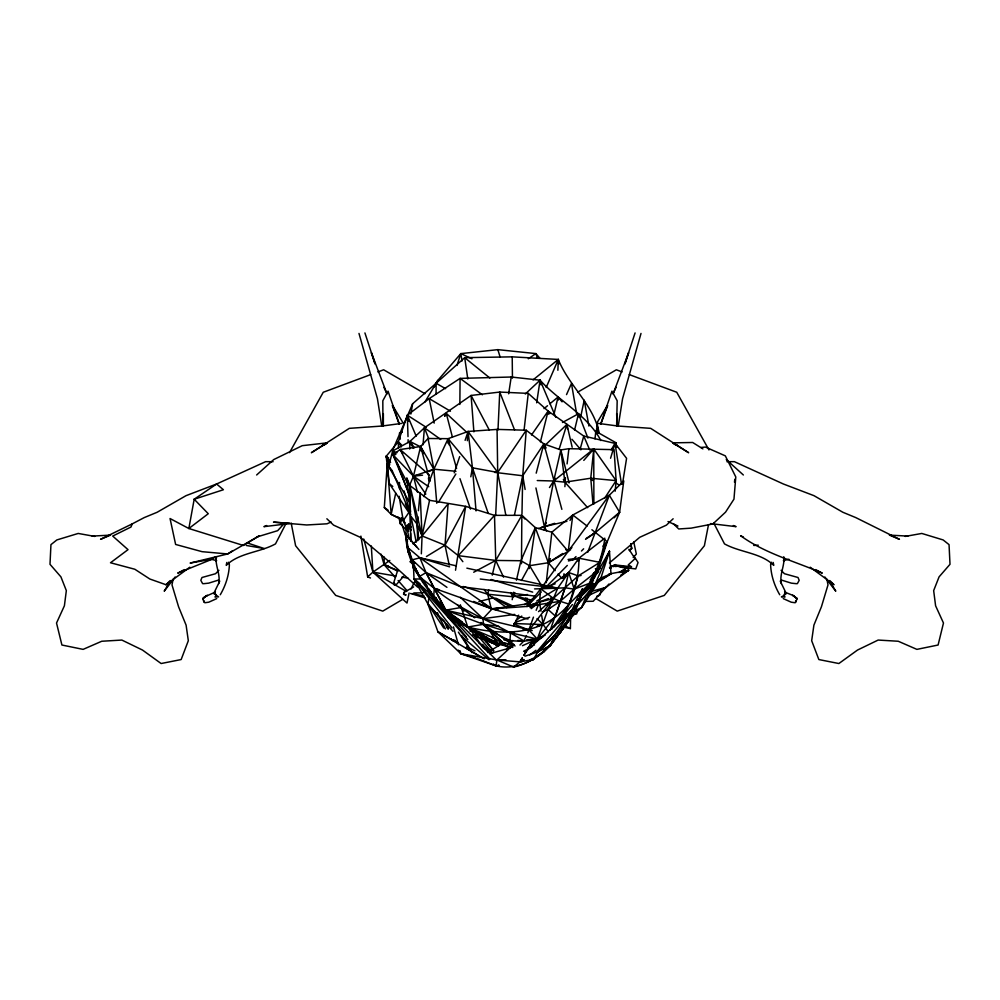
<?xml version="1.0" encoding="UTF-8"?>
<svg xmlns="http://www.w3.org/2000/svg" width="1000" height="1000" viewBox="0 0 1000 1000"><rect width="100%" height="100%" fill="white"/><g stroke="black" fill="none" stroke-linecap="round" stroke-linejoin="round"><path stroke-width="1.5" d="M616.625 425.863L617.175 400.75L611.938 391.175L600.65 424.15M436.075 394.05L436.112 383.288L464.7 357.663L512.212 356.85L558.3 359.438C568.775 385.8 593.737 404.875 599.25 433.275M410.788 541.188L409.913 485.6L406.875 478.162L410.525 511.825M459.85 404.45L460.075 378.4L511.213 377.013L540.075 380.2C559.2 401.375 587.25 414.85 600.913 440.575M384.212 557.05L384.113 564.675L395.1 577.137M448.038 443.35L448.1 438.675L468.075 431.463L497.075 429.4L526.237 430.225L543.862 443.9L560.825 449.938L568.9 448.688L614.075 449.65L616.125 480.625L615.188 491.175M410.538 530.388L409.913 485.6L429.55 500.3L465.675 506.35L494.5 515.363L521.85 515.325L521.475 563.713M521.975 513.825L522.725 475.763L526.237 430.225L497.7 472.438L495.662 515.538M562.987 627.05L570.388 628.562L570.662 616.55M218.725 583.612C220.65 574.5 215.238 565.988 216.112 556.938M409.7 449.062L409.95 441.45L424.425 427.8L471.087 395.45L499.738 392.062L528.263 393.4L548.112 411.087L583.763 436.062L615.025 443.387L626.587 458.338L622.475 484.05M382.938 425.975L382.825 400.75L388.062 391.175L399.35 424.15M593.525 578.913L593.737 572.837M557.875 370.262L558.3 359.438L533.075 379.888M558.725 623C571.35 604.412 579.188 580.925 578.913 558.212L604.788 538.212C602.137 560.925 592.013 582.175 578.413 600.337M421.35 553.8L422.075 535.962L420.1 492.762L418.4 510.725M497.987 430.037L499.738 392.062L514.538 429.888M615.875 445.85L616.062 442.788L595.825 431.325L595 438.862M403.925 520.2L391.175 514.35L384.312 507.562L387.25 463.862L391.175 514.35L403.225 520.625L405.275 522.925M408.537 527.125L408.787 524.1L409.075 527.15L408.787 524.1L406.65 525.6C402.562 552.137 416.8 576.975 433.713 596.35C452.35 619.875 478.587 637.4 507.088 646.562L509.95 640.8L510.513 632.737L513.413 631.675M467.325 440.712L468.075 431.463L497.7 472.438L505.838 515.237M407.413 540.712L407.038 545.237L408.587 549.625M423.038 444.787L424.425 427.8L440.737 439.45M417.837 516.712L417.125 524.2L417.713 540.75M544.138 529.938L553.675 481L560.825 449.938L569.087 482.938M416.9 571.15L419.3 576.587L434.312 588.35L492.113 608.925L526.975 606.438L539.475 602.137L540.737 588.775L609.325 495.225L623.775 480.95L619.612 512.25L607.212 541.788L598.413 568.888L590.15 579.975M487.562 641.725L487.837 639M593 504.025L590.763 478.225L593.75 448.925L553.675 481L549.462 487.525M546.25 582.7L551.838 532.2L572.8 515L609.325 495.225L619.612 512.25L614.163 517.788M525.375 600.975L525.7 597.987M734.488 482.212L734.8 479.312M524.038 430.337L528.263 393.4M564.888 486.688L565.438 477.612M567.075 463.913L568.9 448.688M400.863 519.15L400.3 523.775L406.613 530.087M529.225 568.612L535.288 527.6L521.85 515.325L495.75 560.438L492.262 575.138M216 560.9L216.45 557.337M413.013 543.862L422.075 535.962L409.913 485.6L417.125 524.2L422.075 535.962L445.012 545.2L458.263 555.65L495.75 560.438L520.925 560.737L529.587 565.688L548.337 562.737L568.212 551.375L572.8 515L587.112 526.05M555.775 637.513C569.062 623.913 572.587 604.538 582.463 588.737C579.35 611.45 563.15 628 550.163 645.713C536.45 660.275 516.35 670.512 496.062 665.888L496.912 659.975L513.875 644.375M536.675 402.812L540.075 380.2L525.262 394.025M512.175 599.725L513.675 592.2M508.663 393.8L511.213 377.013M574.675 586.188L574.225 589.138L560.163 601.337L547.987 609.425L542.375 611.938M578.475 561.163L578.913 558.212L599.888 562.337L578.225 575.9L538.55 611.638M596.2 431.938L597.375 424.237L598.2 433.387M429.125 596.512L427.962 604.1L437.912 631.75L460.887 653.75L496.062 665.888L499.025 665.45L496.062 665.888L476.85 658.4M618.263 425.962L622.562 398.7L641.012 333.425M783.888 556.938C784.762 565.988 779.35 574.5 781.275 583.612M410.863 414.038L412.625 403.775L436.112 383.288L445.6 388.663M403.587 594.113L405.875 594.9L403.587 594.113L403.875 592.487L413.65 586.95M470.8 476.825L472.45 467.825L468.075 431.463L465.112 440.337M455.525 570.212L465.675 506.35L445.012 545.2L426.425 556.512M563.2 578.188L564.038 573.725M226.8 562.45L226.25 565.363C239.05 552.725 259.988 552.525 275.5 543.888L286.15 523.225M173.113 579.2L172 584.913L178.588 606.812L186.1 625.15L188.325 640.713L181.15 659.562L161.125 663.525L142.45 650.025L121.85 640.062L101.75 641.25L83.112 649.375L61.913 645.025L56.525 623.025L64.4 605.788L66.338 590.612L60.925 576.875L50 564.3L50.95 544.637L56.863 539.938L78.2 533.45L94.838 536.425M708.525 524.6L704.388 545.737L664.3 595.4L617.225 611.112L595.887 598.525M608.875 554.175L609.462 551.25L591.075 583.225L595.112 584.4L600.887 578.038L609.462 551.25L610.975 573.8L596.925 582.975M401.512 517.913L400.3 523.775L399.05 518.025M409.087 593L407.013 603.062L372.912 572.125L363.738 539.025M429.55 500.3L422.075 535.962L448.088 503.8L445.012 545.2L449.2 565.013M514.4 515.325L522.725 475.763L543.862 443.9L546.112 448.013M580.675 416.9L584.225 400.175L588.938 426.062M569.738 601.163L569.1 604.125L551.775 629.225M578.288 561.175L578.913 558.212L568.062 559.462M391.175 514.35L395.725 493.188M516.438 580.212L520.925 560.737L535.288 527.6L551.838 532.2L568.212 551.375L570.688 549.663M550.225 630.188L565.125 587.8L568.7 572.537L578.913 558.212L568.438 560.962M488.762 589.837L487.725 594.237L491.25 608.713L495.712 609.075M553.925 414.487L558.075 397.013L562.05 401.838M574.55 430.188L578.5 413.75L562.475 422.488M540.413 441.9L548.112 411.087L550.1 413.425M536.2 473.15L543.862 443.9L561.862 509.35M580.112 449.288L583.763 436.062L589.763 450.025M577.888 609.525L576.587 614.012L573.488 613.75M610.562 458.25L615.025 443.387L621.5 484.062M592.112 582.8L594.8 574.012M559.175 449.012L566.888 424.462L572.175 447.262M601.1 590.9L599.7 595.337L596.8 596.225M530.325 644.438L537.312 639.075L547.987 609.425L555.013 595.875M522.463 645.688L537.312 639.075L555.438 616.138L565.125 587.8L574.225 589.138L589.825 583.175L579.587 596.55M403.55 576.263L396.112 584.888L394.087 584.775L393.675 582.837L397.438 571.125M581.087 575.5L578.225 575.9L569.1 604.125C542.938 635.363 504.562 636.075 467.75 627.038L445.737 610.15L426.025 572.65L419.913 557.812L408.188 547.913L405.637 534.188L418.888 549.412M456.962 365.475L460.812 353.612L497.85 349.65L535.9 353.6L539.913 358.25M454.237 472.875L459.675 456.613M533.462 617.137L527.812 632.85M398.512 447.788L398.3 441.788L407.337 415.213L429.188 398.625L460.075 378.4L482.362 394.8M594.462 577.562L597.388 568.95M599.35 563.212L606.2 543.125M783.25 598.612L791.225 602.188L795.163 602.75L797.212 598.675L792.625 595.275L784.95 592.2M499.588 642.875L498.6 645.65L495.8 645.013M635.087 332.925L624.913 363.975L628.6 352.75L613.475 392.95M423.875 496.6L433.875 469.2L448.1 438.675L428.038 438.488L420.613 446.525L413.462 476.163L409.663 485.188M600.788 424.25L607.525 405.887M609.325 495.225L587.712 552.35M771.562 562.225L770.612 564.788C771.038 575.438 774.4 585.612 779.725 594.763M607.812 555.575L609.462 551.25L595.112 584.4L581.65 607.388L567.038 621.4M392.8 449.875L412.625 403.775M273.087 461.7L265.625 461.662L216.612 484L186.012 495.675L157.125 512.275L144.25 517.587L132.238 523.875L130.975 527.038L112.7 536.075L128.025 549.65L110.512 562.762L134.825 569.25L149.863 579.025L166.012 584.738L189.812 567.212M574.85 610.988L581.65 607.388L586.25 595.962L596.975 582.1M411.275 559.312L410.275 561.763L412.887 563.438M536.163 610.275L538.362 604.85M523.038 629.362L529.125 630.138L553.5 598.462L557.725 588.162L568.7 572.537L578.225 575.9M214.725 592.25L216.163 595.638L214.963 596.95L218.6 596.862L213.738 593.475L219.762 581.087M591.075 583.225L592.188 580.6M785.275 592.25L783.838 595.638L781.4 596.862L785.037 596.95L783.838 595.638L786.263 593.475L780.238 581.087M546.2 387.45L558.3 359.438L558.787 364.062M566.525 394.613L571.462 383.5L576.65 413.875M546.337 522.663L544.425 526.85L545.237 529.837M434.812 386.125L436.112 383.288L424.9 402.038M513.625 625.975L518.625 615.163M605.475 409.963L607.4 405.85M604.987 411.087L607.6 405.5M612.987 393.95L616.075 387.362M537.263 480.538L553.675 481L555 478.188M220.275 594.763C225.6 585.612 228.962 575.438 229.387 564.788L228.438 562.225M444.913 416.138L446.262 413.35L466.575 432.125M411.05 588.938L414.338 582.163M526.487 635.575L523.85 641L519.963 645.05M550.425 558.638L548.337 562.737L555.138 570.638M570 520.45L572.8 515M610.575 568.737L611.987 566.013L628.05 566.875L628.612 570.288L605.925 587.4L588.075 595.688M558.488 633.6L560.775 631.575L562.888 627.625M463.162 586.5L487.725 594.237L512.638 596.7L514.85 592.65M521.475 580.525L529.587 565.688L541.362 585.35M289.538 452.612L323.25 392.262L370.7 374.613M567.175 575.125L568.7 572.537L574.225 589.138L593.95 573.675M611.15 449.95L615.025 443.387M536.225 652.438L578.787 602.163C563.5 629.062 546.05 659.65 513.638 667.075L496.912 659.975L460.887 653.75L458.475 650.15M433.862 387.025L437.8 380.412L460.812 353.612L471.962 358.775M167.963 584.925L164.225 591.175L175.125 576.987M596.763 423.162L607.238 405.812M513.638 667.075L519.888 661.862L522.288 657.875M523.9 655.212L531.112 643.263M444.675 415.975L446.262 413.35L452.362 436.938M558.3 633.45L560.775 631.575L565.475 623.9M578.787 602.163L576.438 606L578.787 602.163L576.938 604.637M438.475 502.212L455.85 473.988M546.1 648.025L543.787 651.775L538.475 655.05M506.025 659.862L496.912 659.975L519.888 661.862L522.362 657.913M524 655.275L532.25 642.113M433.688 386.875L437.8 380.412M605.525 544.388L607.212 541.788L591.888 529.738M604.6 498.263L616.125 480.625L593.75 448.925L591.362 450.938M581.65 607.388L600.887 578.038L610.975 573.8L600.413 579.788M546.3 647.975L543.787 651.775L547.788 647.025M557.938 634.038L550.163 645.713L544 650.138M524.913 656.2L537.9 651.85L550.163 645.713L574.288 613.387L571.362 610.775L554.65 635.288L549.587 641.062M531.525 434.963L548.112 411.087L549.538 413.8M406.312 527.5L403.225 520.625L409.45 511.675M218.9 570.3L215.538 573.725L201.988 577.5L200.812 580.325L202.638 583.663L203.875 583.663L208.663 583.15L218.25 580.163M572.525 614.138L576.188 609.288M566.562 613.575L561.912 619.663L564.825 616.25M555.163 583.825L540.737 588.775L526.975 606.438L560.163 601.337L569.1 604.125L589.825 583.175L579.175 596.225M216.75 598.612L208.775 602.188L204.838 602.75L203.863 601.812L204.45 601.075M554.012 627.062L572.4 604.525M594.062 586.4L596.013 584.012M598.938 580.425L600.887 578.038L598.6 580.138M410.275 514.637L389.412 483.812L386.163 456.325L398.3 441.788L401.6 445.025M570 617.875L574.288 613.387L554.65 635.288L537.675 652.275M583.787 460.387L593.75 448.925L593.888 503.95M576.737 605.712L594.85 584.95M536.413 656.062L533.375 659.525L519.888 661.862M578.212 600.425L581.325 596.938L579.062 599.1M213.738 593.475L215.425 591.587M608.975 584L593.2 601.275L585.438 601.4M633.188 557.525L636.337 554.075L633.763 541.987M284.425 523.312L277.663 530.675L256.588 537.062M506.312 649.825L509.462 646.413M547.525 641.663L537.9 651.85L533.375 659.525L530.388 660.037M570 617.913L574.288 613.387M547.013 605.175L553.5 598.462L560.163 601.337M564.388 576.987L568.7 572.537L549.775 586.275M602.95 546.15L607.212 541.788M541.138 592.038L526.975 606.438L548.45 598.575M546.587 586.487L567.3 565.438M572.737 559.9L576.013 556.575M581.462 551.025L583.638 548.812M564.362 576.912L568.7 572.537M166.012 584.738L170.212 580.538M613.263 566.712L615.438 564.562M629.575 550.675L631.75 548.538L630.85 543.975M578.05 600.138L581.325 596.938M594.487 575.812L597.825 572.537M545.662 444.712L566.888 424.462L567.575 429.075M592.962 574.025L598.413 568.888L595.363 568.713M673.138 518.775L666.438 525.125L639.725 537.312L609.388 562.938M581.462 595.9L594.025 584.338M370.5 578L367.65 576.9L372.912 572.125L389.825 560.438M256.637 474.988L273.75 459.562L302.213 445.688L327.113 442.85L311.35 452.725L349.312 428.35L382.013 426.037L401.725 423.4M609.775 568L611.987 566.013L616.2 566.55M525.062 652.1L571.362 610.775M544.763 645.763L537.9 651.85L554.65 635.288L550.163 645.713L547.362 647.025M564.625 624.188L566.925 622.15L564.45 624.025M593.938 575.237L598.675 571.163M578 603.05L582.712 599M619.612 512.25L595.462 532.513L585.55 539.362M544.012 408.638L547.525 405.725M549.875 403.787L558.075 397.013L558.2 400.112M620.913 572.525L628.05 566.875L625.763 567.388M413.45 565.337L414.012 578.987L429.6 593.488L431.45 592.013M534.288 639.825L537.312 639.075L540.825 636.312M515.85 620.7L521.75 616.062M531.2 608.638L535.925 604.925M184.35 569.612L177.725 573.15L212.413 559.113L214.762 557.275M550.375 607.587L547.987 609.425L555.438 616.138M519.837 662.4L522.325 660.537M529.763 654.925L535.962 650.263M588.638 587.1L591.087 585.288M524.55 604.6L534.637 597.275M436.775 503.237L433.875 469.2L420.613 446.525L400.175 449.513L392.925 454.738L409.4 494.438M595.9 570.675L598.413 568.888M587.1 587.737L590.862 585.1M528.275 358.775L535.9 353.6L537.375 357.912M609.462 567.725L611.987 566.013M586.838 587.463L593.225 583.175M232.75 550.638L227.675 553.962L190.113 563.062L212.413 559.113M629.188 550.2L631.75 548.538L630.7 544.075M562.737 553.5L548.337 562.737L535.288 527.6M567.975 550.138L571.9 547.625M586.3 538.387L595.462 532.513L592.712 533.888M583.9 591.587L595.112 584.4M619 572.587L628.05 566.875M487.6 652.525L502.062 643.538M620.862 575.075L628.612 570.288L608.812 574.075M532.913 643.012L542.925 636.85M530.525 659.95L533.175 658.312M536.65 601.112L557.725 588.162L565.125 587.8M558.088 633.162L560.775 631.575L558.025 633.038M402.788 599.312L382.775 611.112L335.7 595.4L295.613 545.737L291.175 523.088M416.8 547.212L405.637 534.188L407.875 550.737L419.3 576.587L426.025 572.65L460.288 586.575L492.113 608.925L527.975 619.025M323.162 445.138L327.113 442.85M577.688 392.175L616.362 369.787L622.112 371.938M530.037 607.587L535.425 604.475M558.45 632.9L560.775 631.575M420.988 447.038L409.95 441.45L392.612 451.025L388.612 466.525L410.238 503.5M473.713 572.238L495.75 560.438L494.5 515.363L458.263 555.65L462.863 561.688M523.6 651.287L531.862 646.912M623.2 573.112L628.612 570.288L623.025 573.025M503.925 639.837C517.625 641.663 533.025 642.55 545.225 635.025M132.238 523.875L100.55 539.325L110.6 535.125L92.125 536.1M527.587 648.25L534.487 644.912M589.513 582.312L593.475 580.438M536.15 652.288L538.95 650.975M428.888 471.5L433.875 469.2L455.962 471.287M510.688 592.513L512.638 596.7L515.413 595.462M596.625 570.112L600.688 568.3M321.85 445.9L325.875 444.137M331.112 522.013L327.025 523.8L306.688 524.975L273.488 522.137L289.562 523.3M266.675 525.525L263.9 526.663L289.525 523.587M215.05 592.2L204.338 596.962L202.787 598.675L203.863 601.812M377.887 371.938L383.638 369.787L424.975 393.713M515.188 622.45L529.612 617.25M554.65 523.325L538.425 528.55M783.337 560.662L788.888 559.212M402.325 432.125L399.45 433.1L400.35 439.113M416.3 475.337L413.462 476.163L392.925 454.738L408.413 485.087M489.787 653.688L510.625 647.788M589.763 591.825L605.925 587.4M437 599.663L433.713 596.35L413.338 567.737L412.175 559.85L419.913 557.812L456.262 565.825M539.475 602.137L553.5 598.462L540.737 588.775L534.562 588.913M478.862 601.587L492.413 598.088M410.288 556.188L407.875 550.737L408.188 547.913L412.175 559.85L426.025 572.65L445.737 610.15L483.475 624.3L510.513 632.737L514.963 631.625M537.25 626.062L543.188 624.587L548.325 631.788M566.912 521.3L541.388 527.35M905.163 536.425L921.8 533.45L943.138 539.938L949.05 544.637L950 564.3L939.075 576.875L933.662 590.612L935.6 605.788L943.475 623.025L938.088 645.025L916.888 649.375L898.25 641.25L878.15 640.062L857.55 650.025L838.875 663.525L818.85 659.562L811.675 640.713L813.9 625.15L821.413 606.812L828 584.913L826.888 579.2M496.062 665.888L493.425 664.325L496.062 665.888L499.05 665.375M519.938 661.812L522.925 661.3M553.675 481L564.888 482.175L590.763 478.225L616.125 480.625M512.638 596.7L527.487 594.525M528.775 603.675L492.113 608.925L473.65 601.45M514.712 614.412L483 618.663L445.737 610.15L462.238 621.987M474.062 635.337L476.925 634.975M422.562 475.175L413.462 476.163L400.175 449.513L429.4 475.112M700.975 447.463L705.387 447.05L725.325 455.863L735.788 476.975L733.962 499.15L725.55 512.15L712.862 523.962L691.162 528.138L678.725 528.975L673.238 523.638M530.35 659.762L533.375 659.525L530.337 659.562M753.725 545.462L758.238 545.163M513.325 645.45L481.012 622.463L489.225 630.25L509.95 640.8L512.987 640.6M526.675 639.75L537.312 639.075L529.125 630.138L513.713 624.038M498.95 608.263L491.25 608.713L481.062 601.938M540.737 588.775L557.725 588.162L466.863 568.15M588.2 585.825L591.225 585.725M598.275 423.4L617.987 426.037L650.688 428.35L688.65 452.725L672.887 442.85L692.675 442.488L702.9 448.888M521.225 659.675L524.263 659.638M413.762 592.95L423.113 592.85M726.912 461.7L734.375 461.662L783.388 484L813.988 495.675L842.875 512.275L855.75 517.587L899.45 539.325L889.4 535.125L907.875 536.1M421.325 578.987L414.012 578.987L427.962 604.1L443.75 628.038M494.6 472.362L522.725 475.763L525.112 489.462M211.112 559.212L216.663 560.662M513.85 623.538L543.188 624.587L541.7 615.6M505.562 639.375L508.612 639.637M517.75 640.462L523.85 641C494.762 622.025 460.788 611.45 434.312 588.35L432.463 585.975M621.112 567.188L624.038 567.537M626.962 567.875L635.75 568.913L638.062 562.55L633.837 555.95M480.25 579.038L557.725 588.162M710.475 523.587L736.1 526.663L733.325 525.525M535.163 596.125L460.288 586.575L419.913 557.812L449.6 566.85M550.438 598.075L553.5 598.462M498.7 626.25L483.475 624.3L467.75 627.038L458.375 619.487M620.4 567.1L623.212 567.463M532.212 630.575L483 618.663L460.3 597.263M469.888 630.925L472.962 631.362M512.788 647.438L507.088 646.562L494.9 638.413L467.75 627.038L465.7 624.775M246.275 545.462L264.35 548.562L246.9 542.812M371.3 546L372.912 572.125L395.812 576.05M401.912 577.087L408.013 578.138M498.15 610.013L492.113 608.925L483 618.663L483.475 624.3L507.088 646.562L489.225 630.25L497.987 643.7L506.788 645.725M412.062 593.587L423.988 595.938M510.513 632.737L537.312 639.075M519.837 597.163L531.925 600.225M481.525 657.35L437.912 631.75L451.225 639.375L455.312 640.475M475.475 657.862L460.887 653.75L460.062 650.763M483.15 635.087L478.738 633.837L467.75 627.038L460.337 604.775M491.962 637.587L494.9 638.413M438.762 589.612L434.312 588.35L433.713 596.35L437.025 599.562M491.15 579.5L532.712 592.137M410.562 593.462L425.337 598.025M781.75 580.163L791.338 583.15L796.125 583.663L797.362 583.663L799.188 580.325L798.012 577.5L784.463 573.725L781.1 570.3M406.737 530.125L406.65 525.6L411.112 526.987M481.15 633.95L477.025 632.6L462.45 624.2L454.637 617M619.688 566.712L613.975 564.825L631.587 566.788L628.237 564.938L635.013 558.65L628.962 549.275M451.175 613.212L446.8 611.737L451.112 613.45M388.488 566.188L384.113 564.675L381.062 554.188M629.3 374.613L676.75 392.262L708.962 449.938M416.15 568.825L413.338 567.737L413.237 564.725M424.225 559.55L419.913 557.812L422.65 559.3M514.888 596.087L529.275 601.888M396.912 452.788L392.612 451.025L393.638 453.913M472.938 634.913L498.6 645.65L494.875 641.25M473.288 634.95L477.512 636.737M481.725 638.525L498.6 645.65L492.812 640.425M398.062 570.712L384.113 564.675L397.825 571.1M504.588 642.65L512.9 646.275M674.125 444.137L678.15 445.9M490.95 652.638L483.3 648.012M668 521.55L677.95 526.038M495.712 598.162L514.125 606.6M743.413 537.062L740.625 535.75C765.263 553.575 794.725 561.225 822.275 573.15L815.65 569.612M453.65 641.225L451.225 639.375L458.2 642.738M466.562 646.787L474.925 650.825M564.913 625.775L570.388 628.562M483.575 636.075L474.675 630.575M490.125 639.538L497.987 643.7L492.55 636.425M492.512 597.137L510.312 606.775M468.95 628.925L475.688 632.725M478.387 634.25L498.6 645.65L490.7 640.612M372.912 572.125L406.413 591.462M672.887 442.85L676.838 445.138M450.45 411.2L429.188 398.625L434.188 423.113M451.225 639.375L457.825 643.275M465.737 647.95L484.2 658.863M415.962 569.35L413.338 567.737L421.337 578.288M450.175 612.888L445.737 610.15L461 607.525L474.738 617.775M485.425 637.263L488.062 638.938M426.275 427.35L407.337 415.213L408 436.625M389.363 464.812L386.163 456.325L388.713 458.075M478.775 642.725L491.337 651.325M428.725 486.712L413.462 476.163L433.875 469.2L428.038 438.488M384.312 507.562L388.088 510.175M398.175 517.137L403.225 520.625L399.137 496.275M615.875 482.837L619.538 485.375M506.775 607.612L487.725 594.237L484.038 589.425M426.025 572.65L446.95 587.35M436.225 598.15L433.713 596.35L429.012 589M469.85 627.463L478.738 633.837L497.987 643.7L467.75 627.038L488.35 639.45L486.912 637.212M565.688 549.55L568.212 551.375M479.85 633.225L482.275 635.013M484.712 636.788L488.35 639.45L486.325 637.087M472.537 629.275L488.35 639.45L484.812 636.45M810.188 567.212L833.988 584.738L829.788 580.538M412.663 563.513L410.275 561.763L412.625 563.812M489.387 652.638L486.95 650.85L482.675 644.325M419.3 576.587L421.75 578.413L419.3 576.587L421.138 578.775M457.325 604.8L464.038 611.075M389.412 483.812L392.775 486.438M489.875 378.025L464.7 357.663L467.8 378.938M420.037 583.862L414.012 578.987L452.075 627.987M453.038 631.337L427.962 604.1L438.175 615.938L444.012 620.775M393.675 582.837L396.112 584.888M461.788 636.362L488.975 659.775M417.5 582.05L414.012 578.987L467.85 639.513M726.25 459.562L743.363 474.988M417.537 587.062L395.363 566.912L360.275 537.312L333.562 525.125L326.863 518.775M537.025 618.663L543.188 624.587M455.812 617.775L462.45 624.2M496.425 660.125L429.6 593.488L426.388 584.788M409.087 539.138L406.65 525.6L411.05 529.975M440.3 602.962L443.587 606.275M395.887 454.35L392.612 451.025L393.688 453.9M417.688 572.137L413.338 567.737L417.425 572.438M509.95 640.8L515.025 646.012M442.55 607.325L438.488 601.15M477.738 633.025L486.35 641.975M437.35 602.938L429.6 593.488L456.125 622.1M489.762 659.013L440.425 605.125L442.137 607.7M784.575 591.587L786.263 593.475M391.662 469.925L388.612 466.525L392.3 471.5M563.387 479.438L564.888 482.175L587.688 507.688M452.1 620.75L429.6 593.488L434.562 599.087M398.1 580.538L407.088 590.737M472.375 629.462L492.788 653.037M558.062 574.038L561.95 578.55M409.9 553.112L407.875 550.737L410.513 556.237M571.95 439.263L580.887 449.825M429.6 593.488L466.425 636.987M422.987 580.95L426.675 585.325L424 581.8M449.062 444.812L448.1 438.675L472.45 467.825L488.237 513.375M478.638 632.913L493.625 650.85M590.763 478.225L592.688 480.562M521.85 515.325L524.8 518.938M481.112 634.987L493.738 650.775M479.7 633.413L486.463 641.888M795.55 601.075L796.137 601.812M412.175 559.85L414.95 563.413M824.875 576.987L835.775 591.175L832.038 584.925M389.725 464.837L386.163 456.325L390.588 462.488M410.425 444.538L409.95 441.45L414.425 447.75M469.175 628.038L482.625 646.963M386.163 456.325L388.812 460.15M440.737 602.913L443.338 606.7M425.8 494.137L413.462 476.163L417.45 492.163M395.175 454.8L392.612 451.025L394.275 453.663M448.787 611.388L454.012 619.062M447.262 615.413L448.975 617.987M458.375 632.137L472.05 652.712M473.263 629.975L478.4 637.8M400.175 449.513L402.675 453.462M461.55 635.45L470.562 649.95M392.775 405.812L403.237 423.162M455.25 618.138L460.075 626.125M398.3 441.788L401.275 446.863M437.1 613.125L445.425 628.95M546.55 530.837L544.425 526.85L535.925 487.938M489.275 430.012L471.087 395.45L473.888 431.85M713.85 523.225L724.5 543.888C740.013 552.525 760.95 552.725 773.75 565.363L773.2 562.45M409.95 441.45L413.312 448.338M405.325 503.8L410.5 514.575M364.925 332.925L375.087 363.975L371.4 352.75L387.013 393.95M383.925 387.362L386.538 392.95M392.4 405.5L395.012 411.087M495.75 560.438L503.55 577.175M392.6 405.85L394.525 409.963M423.787 453.575L420.613 446.525L420.712 449.637M540.462 383.288L540.075 380.2L555.825 417.238M416.163 436.125L407.337 415.213L408.625 421.325M392.113 470.513L410.55 514.5M424.425 427.8L428.787 438.85M587.938 438.1L578.5 413.75L578.713 416.85M396.938 462.488L409.387 495.45M408.562 549.362L407.038 545.237L406.95 540.7M435.938 597.737L438.05 603.475M444.9 622.137L447.013 627.888M392.488 405.887L399.212 424.25M406.65 525.6L408.738 531.337M459.95 478.663L470.525 509.1M407.688 548.025L409.538 553.837M446.538 624.475L447.938 628.95M401.9 524.113L407.375 541.413M497.85 349.65L500.075 356.9M448.1 438.675L456.587 468.45M404.05 490.962L410.312 512.987M428.062 473.562L430.163 481M402.388 517.638L403.225 520.625M453.45 626.875L458.413 644.788M427.638 472.075L420.613 446.525L421.238 451.112M447.113 624.412L448.35 628.9M405.637 534.188L406.425 537.087M358.988 333.425L377.438 398.7L381.737 425.962M406.875 478.162L408.762 485.562M416.238 542.188L411.012 516.413L417.125 524.2L418.862 539.65M437.6 612.95L438.175 615.938M540.075 380.2L540.95 384.8M539.725 603.638L540.962 611.112M360.9 536.1L367.65 576.9M460.812 353.612L462.025 361.025M428.462 477.987L428.875 480.95M783.55 557.337L784 560.9M560.825 449.938L564.888 482.175M543.862 443.9L544.425 448.55M616.2 445.9L616.062 442.788L616.6 447.413M616.062 442.788L616.337 445.812M476.037 510.913L472.45 467.825L497.7 472.438L497.075 429.4M548.112 411.087L548.35 414.175M403.875 592.487L404.025 594.562M526.987 598.088L527.188 601.112M616.65 413.612L617.062 425.975M408.088 439.675L408.188 442.738M410.575 533.475L410.688 541.2M512.212 356.85L512.45 378.175M399.475 482.475L399.487 488.612M383.35 413.612L383.375 425.863M194.188 499.237L188.85 528.513L243.438 545.475L259.375 535.75L227.675 553.962L202.075 551.675L175.625 544.45L170.05 518.538L188.85 528.513L208.263 513.725L194.188 499.237L216.612 484L223.412 489.738L194.188 499.237M600.887 578.038L598.875 580.337L600.887 578.038M205.8 596.25L202.787 598.675L207.375 595.275L205.8 596.25M794.2 596.25L792.625 595.275L797.212 598.675L794.2 596.25"/></g></svg>
